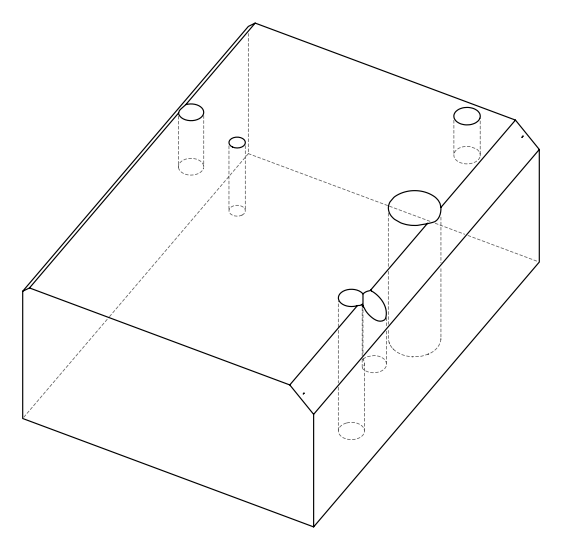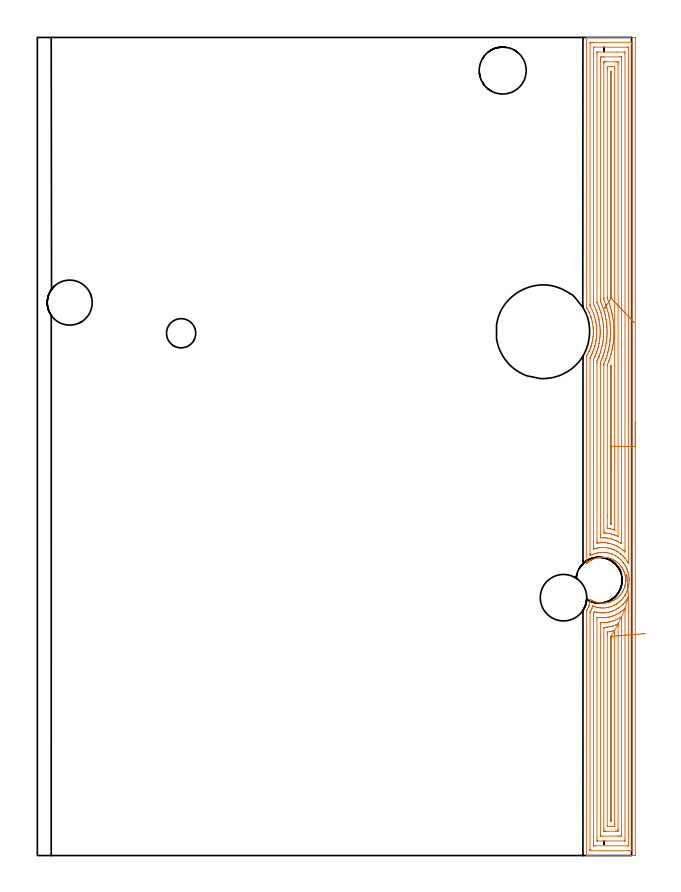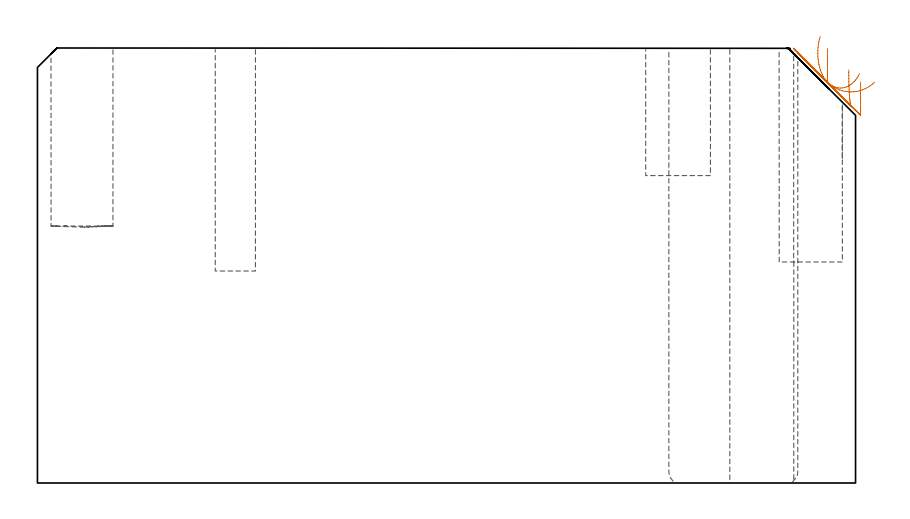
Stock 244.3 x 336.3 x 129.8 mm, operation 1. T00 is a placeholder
(PLAN: 13 operations, 9 tool changes, 45.4 min)
(1 AREA_MILL | FG_CHAMFER_SURFACE | UGT0205_001 | 21.08 min | 67144 mm3)
(2 AREA_MILL_1 | FG_CHAMFER_SURFACE_1 | UGT0205_001 | 8.25 min | 5468 mm3)
(3 MILL_THROUGH_HOLE_FROM_SOLID_MATERIAL | STEP1HOLE | NXT0201_007 | Circular | 12.69 min | 150539 mm3)
(4 MILL_BLIND_HOLE_FROM_SOLID_MATERIAL | STEP1POCKET | NXT0201_012 | Spiral | 0.78 min | 16137 mm3)
(5 MILL_BLIND_HOLE_FROM_SOLID_MATERIAL_1 | STEP1POCKET_2 | NXT0201_012 | Spiral | 0.51 min | 11111 mm3)
(6 INDEXABLE_INSERT_DRILL_BLIND_HOLE_FROM_SOLID | STEP1POCKET_1 | NXT0302_008 | 0.22 min | 14267 mm3)
(7 SPOT_DRILL | STEP1HOLE_1 | NXT0321_9005460120000 | 0.05 min | 183 mm3)
(8 SPOT_DRILL_1 | STEP1POCKET_3 | NXT0321_9005460120000 | 0.03 min | 5 mm3)
(9 DRILL_BLIND_HOLE_INTO_CENTER | STEP1HOLE_1 | UGT0301_373 | 0.08 min | 1844 mm3)
(10 GUN_DRILL_THROUGH_HOLE | STEP1HOLE_1 | UGT0307_009 | 0.64 min | 12617 mm3)
(11 DRILL_TO_ENLARGE_THROUGH_HOLE | STEP1HOLE_1 | UGT0301_258 | 0.56 min | 21357 mm3)
(12 DRILL_BLIND_HOLE_INTO_CENTER_1 | STEP1POCKET_3 | UGT0301_197 | 0.28 min | 3077 mm3)
(13 DRILL_TO_ENLARGE_BLIND_HOLE | STEP1POCKET_3 | UGT0301_373 | 0.28 min | 4427 mm3)
(TOOL UGT0205_001 | Chamfer Mill 20 x 3 x 45 deg. | D20 FL50 Z2)
(TOOL NXT0201_007 | ENDMILL 25mm [R216.25-25050GCK54P 1620] | D25 R3 FL54 Z5)
(TOOL NXT0201_012 | ENDMILL 16mm [2P460-1600-NA 1630] | D16 FL38 Z6)
(TOOL NXT0302_008 | Index. Insert Drill 18.5mm [880-D1850L25-05] | D18.5 PA176 FL93 Z2)
(TOOL NXT0321_9005460120000 | NC Spot Drill, 142deg, 12mm, Carbide, Uncoated | D12 PA142 FL30 Z2)
(TOOL UGT0301_373 | Twist Drill Flat Bottom 12 mm | D12 PA180 FL101 Z2)
(TOOL UGT0307_009 | Gun Drill 12 mm | D12 PA130 FL24 Z1)
(TOOL UGT0301_258 | Twist Drill 19.1 mm | D19.1 PA118 FL140 Z2)
(TOOL UGT0301_197 | Twist Drill 7.8 mm | D7.8 PA118 FL73 Z2)
(OP 1 AREA_MILL)
G17 G21 G94 G90
T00 M6
G54
G17 G0 G90 X245.8 Y178.15 S1061 M3
G43 Z139.8 H0
Z119.8
G94 G1 Y178.112 Z118.928 F250.
Y177.998 Z118.064
Y177.809 Z117.212
Y177.547 Z116.38
Y177.213 Z115.574
Y176.81 Z114.8
Y176.342 Z114.064
Y175.81 Z113.372
Y175.221 Z112.729
Y174.578 Z112.14
Y173.886 Z111.608
Y173.15 Z111.14
Y172.376 Z110.737
Y171.57 Z110.403
Y170.738 Z110.141
Y169.886 Z109.952
Y169.022 Z109.838
Y168.15 Z109.8
Y0.62
X245.797 Y0.004
Y0.002 Z109.801
X245.181 Y0. Z110.416
X229.719 Z125.876
X227.312 Z128.283
X226.28 Z129.319
X225.866 Y0.002 Z129.725
X225.846 Y0.003 Z129.745
X225.803 Y0.01 Z129.788
X225.8 Y0.173 Z129.8
Y100.691
X225.805 Y100.78 Z129.79
X225.85 Y100.866 Z129.747
X225.856 Y100.875 Z129.742
X225.995 Y101.113 Z129.602
X226.071 Y101.241 Z129.527
X226.288 Y101.637 Z129.312
X226.491 Y102.066 Z129.105
X226.586 Y102.282 Z129.012
X226.67 Y102.478 Z128.925
X226.686 Y102.515 Z128.91
X226.717 Y102.589 Z128.881
X226.74 Y102.647 Z128.858
X226.869 Y103.026 Z128.729
X226.975 Y103.372 Z128.623
X226.986 Y103.408 Z128.612
X227.086 Y103.798 Z128.514
X227.1 Y103.853 Z128.5
X227.195 Y104.301 Z128.403
X227.238 Y104.566 Z128.362
X227.261 Y104.707 Z128.339
X227.308 Y105.113 Z128.292
X227.312 Y105.159 Z128.288
X227.324 Y105.218 Z128.275
X227.365 Y105.201 Z128.235
X227.409 Y105.178 Z128.191
X227.442 Y105.159 Z128.158
X227.63 Y105.046 Z127.97
X228.071 Y104.808 Z127.529
X228.519 Y104.595 Z127.081
X229.224 Y104.301 Z126.376
X229.409 Y104.243 Z126.191
X230.298 Y103.999 Z125.302
X230.742 Y103.904 Z124.858
X231.187 Y103.836 Z124.413
X231.632 Y103.789 Z123.968
X232.077 Y103.763 Z123.523
X232.521 Y103.758 Z123.079
X232.966 Y103.774 Z122.634
X233.411 Y103.811 Z122.189
X233.855 Y103.869 Z121.745
X234.301 Y103.949 Z121.299
X234.745 Y104.051 Z120.855
X235.163 Y104.168 Z120.437
X235.579 Y104.301 Z120.021
X235.634 Y104.323 Z119.966
X236.523 Y104.71 Z119.076
X236.83 Y104.867 Z118.769
X236.932 Y104.92 Z118.664
X236.97 Y104.939 Z118.626
X237.416 Y105.194 Z118.183
X237.587 Y105.311 Z118.012
X237.865 Y105.5 Z117.735
X238.302 Y105.827 Z117.297
X238.48 Y105.976 Z117.118
X238.614 Y106.087 Z116.984
X239.191 Y106.639 Z116.407
X239.508 Y106.98 Z116.09
X239.801 Y107.335 Z115.798
X239.925 Y107.497 Z115.674
X240.08 Y107.7 Z115.519
X240.201 Y107.873 Z115.398
X240.48 Y108.315 Z115.118
X240.714 Y108.723 Z114.886
X240.738 Y108.766 Z114.862
X240.97 Y109.228 Z114.63
X241.153 Y109.659 Z114.444
X241.308 Y110.073 Z114.291
X241.32 Y110.103 Z114.28
X241.451 Y110.52 Z114.143
X241.462 Y110.552 Z114.133
X241.58 Y110.997 Z114.015
X241.607 Y111.117 Z113.99
X241.651 Y111.317 Z113.948
X241.679 Y111.445 Z113.92
X241.752 Y111.891 Z113.847
X241.799 Y112.307 Z113.795
X241.802 Y112.338 Z113.791
X241.814 Y112.507 Z113.779
X241.834 Y112.784 Z113.761
X241.836 Y112.876 Z113.758
X241.837 Y112.942 Z113.755
X241.847 Y113.231 Z113.747
X241.84 Y113.451 Z113.757
X241.835 Y113.529 Z113.758
X241.831 Y113.698 Z113.767
X241.799 Y114.094 Z113.795
X241.797 Y114.124 Z113.798
X241.748 Y114.534 Z113.851
X241.743 Y114.571 Z113.856
X241.667 Y115.017 Z113.932
X241.65 Y115.09 Z113.949
X241.566 Y115.464 Z114.031
X241.444 Y115.91 Z114.152
X241.311 Y116.319 Z114.289
X241.298 Y116.358 Z114.302
X241.139 Y116.774 Z114.458
X241.128 Y116.803 Z114.469
X241.028 Y117.038 Z114.571
X240.97 Y117.174 Z114.63
X240.843 Y117.437 Z114.757
X240.708 Y117.696 Z114.892
X240.461 Y118.114 Z115.137
X240.442 Y118.146 Z115.156
X240.365 Y118.266 Z115.233
X240.159 Y118.589 Z115.44
X240.08 Y118.7 Z115.519
X239.919 Y118.909 Z115.68
X239.775 Y119.096 Z115.824
X239.455 Y119.482 Z116.143
X239.191 Y119.765 Z116.407
X238.874 Y120.076 Z116.726
X238.833 Y120.113 Z116.766
X238.546 Y120.375 Z117.052
X238.48 Y120.428 Z117.118
X238.302 Y120.574 Z117.297
X237.862 Y120.901 Z117.737
X237.587 Y121.088 Z118.012
X237.413 Y121.207 Z118.187
X237.358 Y121.242 Z118.242
X237.316 Y121.268 Z118.283
X237.14 Y121.366 Z118.456
X236.934 Y121.482 Z118.662
X236.921 Y121.489 Z118.676
X236.833 Y121.535 Z118.766
X236.523 Y121.695 Z119.076
X236.247 Y121.82 Z119.353
X236.081 Y121.895 Z119.519
X235.634 Y122.074 Z119.966
X235.394 Y122.161 Z120.206
X234.745 Y122.345 Z120.855
X234.301 Y122.451 Z121.299
X233.855 Y122.532 Z121.745
X233.411 Y122.59 Z122.189
X232.966 Y122.627 Z122.634
X232.521 Y122.643 Z123.079
X232.077 Y122.638 Z123.523
X231.632 Y122.612 Z123.968
X231.187 Y122.565 Z124.413
X230.742 Y122.496 Z124.858
X230.298 Y122.401 Z125.302
X229.409 Y122.161 Z126.191
X228.96 Y121.993 Z126.64
X228.519 Y121.808 Z127.081
X228.071 Y121.592 Z127.529
X227.63 Y121.354 Z127.97
X227.484 Y121.268 Z128.116
X227.109 Y121.021 Z128.491
X226.741 Y120.758 Z128.859
X226.254 Y120.375 Z129.346
X225.806 Y119.983 Z129.793
X225.8 Y120.348 Z129.8
Y205.23
X225.804 Y205.381 Z129.789
X225.849 Y205.471 Z129.747
X225.904 Y205.569 Z129.695
X226.211 Y206.123 Z129.386
X226.526 Y206.731 Z129.073
X226.662 Y206.995 Z128.935
X226.672 Y207.017 Z128.924
X226.717 Y207.11 Z128.881
X226.74 Y207.158 Z128.858
X226.844 Y207.397 Z128.756
X226.884 Y207.491 Z128.715
X227.054 Y207.888 Z128.543
X227.063 Y207.91 Z128.534
X227.13 Y208.084 Z128.466
X227.235 Y208.357 Z128.358
X227.312 Y208.549 Z128.286
X227.343 Y208.626 Z128.256
X227.401 Y208.781 Z128.193
X227.408 Y208.804 Z128.185
X227.508 Y209.081 Z128.09
X227.567 Y209.251 Z128.031
X227.629 Y209.428 Z127.969
X227.704 Y209.674 Z127.894
X227.927 Y210.494 Z127.67
X227.946 Y210.567 Z127.648
X227.951 Y210.591 Z127.642
X228.117 Y211.314 Z127.478
X228.151 Y211.46 Z127.445
X228.206 Y211.76 Z127.392
X228.218 Y211.831 Z127.378
X228.233 Y211.931 Z127.358
X228.313 Y212.353 Z127.286
X228.314 Y212.365 Z127.285
X228.43 Y213.246 Z127.168
X228.439 Y213.353 Z127.159
X228.509 Y214.139 Z127.083
X228.51 Y214.165 Z127.081
X228.534 Y214.641 Z127.062
X228.543 Y215.058 Z127.054
Y215.191 Z127.052
X228.544 Y215.479 Z127.053
X228.534 Y215.952 Z127.061
X228.531 Y216.028 Z127.066
X228.526 Y216.197 Z127.074
X228.519 Y216.35 Z127.081
X228.505 Y216.584 Z127.095
X228.482 Y216.845 Z127.116
X228.467 Y216.987 Z127.132
X228.388 Y217.711 Z127.208
X228.252 Y218.604 Z127.345
X228.076 Y219.497 Z127.522
X227.853 Y220.39 Z127.745
X227.629 Y221.173 Z127.969
X227.593 Y221.283 Z128.005
X227.583 Y221.313 Z128.015
X227.453 Y221.691 Z128.147
X227.439 Y221.731 Z128.161
X227.271 Y222.176 Z128.326
X226.907 Y223.069 Z128.692
X226.74 Y223.442 Z128.859
X226.717 Y223.49 Z128.881
X226.689 Y223.547 Z128.908
X226.624 Y223.686 Z128.975
X226.616 Y223.703 Z128.983
X226.485 Y223.962 Z129.113
X226.468 Y223.993 Z129.129
X226.006 Y224.855 Z129.593
X225.94 Y224.972 Z129.66
X225.807 Y225.2 Z129.787
X225.797 Y225.224 Z129.796
X225.8 Y225.331 Z129.8
Y336.127
X225.802 Y336.29 Z129.788
X225.864 Y336.293 Z129.728
X226.28 Y336.3 Z129.319
X226.619 Z128.98
X227.312 Z128.283
X228.552 Z127.045
X229.099 Z126.495
X229.719 Z125.876
X245.181 Z110.416
X245.457 Y336.298 Z110.141
X245.792 Y336.29 Z109.806
X245.799 Y335.955 Z109.799
X245.8 Y168.15 Z109.8
X244.386 Z111.214
X244.385 Y2.309 Z111.215
X244.383 Y2.211 Z111.217
X244.379 Y2.023 Z111.221
X244.288 Y2.01 Z111.312
X243.799 Y2.002 Z111.801
X243.394 Y2.001 Z112.206
X242.908 Y2. Z112.692
X227.719 Z127.881
X227.312 Y2.004 Z128.288
X227.255 Y2.006 Z128.345
X227.225 Y2.009 Z128.375
X227.221 Y2.113 Z128.379
X227.216 Y2.309 Z128.384
X227.215 Y2.407 Z128.385
X227.214 Y2.505 Z128.386
X227.215 Y99.798 Z128.385
Y99.895
X227.218 Y99.994 Z128.382
X227.221 Y100.056 Z128.379
X227.241 Y100.097 Z128.359
X227.312 Y100.241 Z128.288
X227.464 Y100.54 Z128.136
X227.537 Y100.691 Z128.063
X227.747 Y101.15 Z127.853
X227.935 Y101.585 Z127.665
X227.981 Y101.697 Z127.619
X228.011 Y101.78 Z127.589
X228.206 Y102.358 Z127.394
X228.244 Y102.478 Z127.356
X228.269 Y102.556 Z127.331
X228.281 Y102.586 Z127.319
X228.285 Y102.593 Z127.315
X228.302 Y102.59 Z127.298
X228.375 Y102.568 Z127.225
X228.399 Y102.559 Z127.201
X228.597 Y102.478 Z127.003
X229.099 Y102.301 Z126.501
X229.354 Y102.223 Z126.246
X229.993 Y102.056 Z125.607
X230.537 Y101.934 Z125.063
X230.886 Y101.88 Z124.714
X231.566 Y101.798 Z124.034
X231.78 Y101.787 Z123.82
X232.493 Y101.765 Z123.107
X232.673 Y101.771 Z122.927
X233.342 Y101.809 Z122.258
X233.566 Y101.833 Z122.034
X234.132 Y101.913 Z121.468
X234.46 Y101.972 Z121.14
X234.874 Y102.064 Z120.726
X235.353 Y102.193 Z120.247
X235.573 Y102.259 Z120.027
X236.203 Y102.478 Z119.397
X236.849 Y102.769 Z118.751
X237.14 Y102.909 Z118.46
X237.446 Y103.066 Z118.154
X237.999 Y103.372 Z117.601
X238.02 Y103.385 Z117.58
X238.034 Y103.395 Z117.566
X238.543 Y103.756 Z117.057
X238.927 Y104.04 Z116.673
X239.054 Y104.138 Z116.546
X239.208 Y104.265 Z116.392
X239.528 Y104.558 Z116.072
X239.82 Y104.832 Z115.78
X239.985 Y104.994 Z115.615
X240.146 Y105.159 Z115.454
X240.415 Y105.457 Z115.185
X240.714 Y105.815 Z114.886
X240.819 Y105.947 Z114.781
X240.899 Y106.052 Z114.701
X241.196 Y106.464 Z114.404
X241.511 Y106.946 Z114.089
X241.534 Y106.982 Z114.066
X241.548 Y107.005 Z114.052
X241.607 Y107.108 Z113.993
X241.868 Y107.579 Z113.732
X242. Y107.839 Z113.6
X242.164 Y108.175 Z113.436
X242.405 Y108.733 Z113.195
X242.422 Y108.772 Z113.178
X242.433 Y108.801 Z113.167
X242.501 Y108.987 Z113.099
X242.661 Y109.466 Z112.939
X242.713 Y109.626 Z112.887
X242.863 Y110.158 Z112.737
X242.951 Y110.52 Z112.649
X242.996 Y110.719 Z112.604
X243.029 Y110.884 Z112.571
X243.119 Y111.413 Z112.481
X243.152 Y111.656 Z112.448
X243.234 Y112.451 Z112.366
X243.263 Y113.224 Z112.337
Y113.243
X243.26 Y113.335 Z112.34
X243.217 Y114.094 Z112.383
X243.202 Y114.285 Z112.398
X243.12 Y114.987 Z112.48
X243.064 Y115.318 Z112.536
X242.95 Y115.881 Z112.65
X242.8 Y116.474 Z112.8
X242.714 Y116.774 Z112.886
X242.501 Y117.409 Z113.099
X242.404 Y117.668 Z113.196
X242.342 Y117.826 Z113.258
X242.136 Y118.288 Z113.464
X242.004 Y118.561 Z113.596
X241.869 Y118.822 Z113.731
X241.607 Y119.288 Z113.993
X241.508 Y119.455 Z114.092
X241.342 Y119.72 Z114.258
X241.016 Y120.188 Z114.584
X240.897 Y120.348 Z114.703
X240.714 Y120.58 Z114.886
X240.415 Y120.94 Z115.185
X240.144 Y121.242 Z115.456
X239.82 Y121.57 Z115.78
X239.206 Y122.135 Z116.394
X238.927 Y122.357 Z116.673
X238.11 Y122.952 Z117.49
X238.034 Y123.004 Z117.566
X237.995 Y123.029 Z117.605
X237.452 Y123.333 Z118.148
X237.14 Y123.495 Z118.46
X236.272 Y123.897 Z119.328
X236.247 Y123.907 Z119.353
X236.209 Y123.922 Z119.391
X235.578 Y124.138 Z120.022
X235.353 Y124.205 Z120.247
X234.959 Y124.317 Z120.641
X234.46 Y124.428 Z121.14
X233.848 Y124.534 Z121.752
X233.566 Y124.568 Z122.034
X232.864 Y124.625 Z122.736
X232.673 Y124.628 Z122.927
X231.969 Y124.626 Z123.631
X231.78 Y124.613 Z123.82
X231.146 Y124.556 Z124.454
X230.886 Y124.52 Z124.714
X230.378 Y124.431 Z125.222
X229.993 Y124.345 Z125.607
X229.657 Y124.258 Z125.943
X229.099 Y124.103 Z126.501
X228.963 Y124.058 Z126.637
X228.59 Y123.922 Z127.01
X228.319 Y123.809 Z127.281
X228.206 Y123.759 Z127.394
X227.909 Y123.625 Z127.691
X227.312 Y123.329 Z128.288
X227.227 Y123.288 Z128.373
X227.219 Y123.628 Z128.381
X227.215 Y123.824 Z128.385
Y123.922
X227.214 Y124.02 Z128.386
X227.215 Y204.336 Z128.385
X227.216 Y204.433 Z128.384
X227.22 Y204.533 Z128.38
X227.228 Y204.697 Z128.372
X227.312 Y204.864 Z128.288
X227.5 Y205.23 Z128.1
X227.737 Y205.699 Z127.863
X227.945 Y206.123 Z127.655
X227.994 Y206.23 Z127.606
X228.206 Y206.717 Z127.394
X228.294 Y206.929 Z127.306
X228.329 Y207.017 Z127.271
X228.544 Y207.572 Z127.056
X228.672 Y207.91 Z126.928
X228.738 Y208.091 Z126.862
X228.784 Y208.226 Z126.816
X228.978 Y208.804 Z126.622
X228.994 Y208.856 Z126.606
X229.006 Y208.897 Z126.594
X229.099 Y209.23 Z126.501
X229.198 Y209.598 Z126.402
X229.224 Y209.697 Z126.376
X229.372 Y210.318 Z126.228
X229.434 Y210.591 Z126.166
X229.532 Y211.052 Z126.068
X229.614 Y211.484 Z125.986
X229.645 Y211.658 Z125.955
X229.669 Y211.808 Z125.931
X229.75 Y212.378 Z125.85
X229.778 Y212.593 Z125.822
X229.855 Y213.271 Z125.745
X229.867 Y213.397 Z125.733
X229.928 Y214.165 Z125.672
X229.932 Y214.226 Z125.668
X229.959 Y215.058 Z125.641
Y215.065
X229.949 Y215.996 Z125.651
X229.903 Y216.845 Z125.697
X229.896 Y216.942 Z125.704
X229.814 Y217.739 Z125.786
X229.79 Y217.942 Z125.81
X229.69 Y218.632 Z125.91
X229.634 Y218.991 Z125.966
X229.533 Y219.526 Z126.067
X229.418 Y220.1 Z126.182
X229.341 Y220.419 Z126.259
X229.122 Y221.29 Z126.478
X229.115 Y221.313 Z126.485
X229.099 Y221.369 Z126.501
X228.842 Y222.206 Z126.758
X228.709 Y222.597 Z126.891
X228.519 Y223.1 Z127.081
X228.163 Y223.993 Z127.437
X228.131 Y224.068 Z127.469
X227.748 Y224.887 Z127.852
X227.258 Y225.835 Z128.342
X227.221 Y225.931 Z128.379
X227.219 Y225.978 Z128.381
X227.216 Y226.077 Z128.384
X227.215 Y226.276 Z128.385
X227.214 Y226.674 Z128.386
X227.215 Y333.991 Z128.385
X227.217 Y334.089 Z128.383
X227.221 Y334.277 Z128.379
X227.312 Y334.29 Z128.288
X227.801 Y334.298 Z127.799
X228.206 Y334.299 Z127.394
X228.692 Y334.3 Z126.908
X243.881 Z111.719
X244.288 Y334.296 Z111.312
X244.345 Y334.294 Z111.255
X244.375 Y334.291 Z111.225
X244.379 Y334.187 Z111.221
X244.384 Y333.991 Z111.216
X244.385 Y333.893 Z111.215
X244.386 Y333.795 Z111.214
Y168.15
X242.972 Z112.628
X242.971 Y120.348 Z112.629
X242.97 Y120.215 Z112.63
X242.968 Y120.167 Z112.632
X242.966 Y120.118 Z112.634
X242.919 Y120.192 Z112.681
X242.823 Y120.348 Z112.777
X242.501 Y120.877 Z113.099
X242.261 Y121.242 Z113.339
X241.644 Y122.099 Z113.956
X241.614 Y122.135 Z113.986
X241.607 Y122.143 Z113.993
X241.197 Y122.615 Z114.403
X240.814 Y123.029 Z114.786
X240.714 Y123.126 Z114.886
X239.855 Y123.922 Z115.745
X239.82 Y123.951 Z115.78
X239.674 Y124.069 Z115.926
X238.927 Y124.601 Z116.673
X238.618 Y124.816 Z116.982
X238.034 Y125.158 Z117.566
X237.333 Y125.516 Z118.267
X237.14 Y125.604 Z118.46
X236.904 Y125.709 Z118.696
X236.247 Y125.962 Z119.353
X235.853 Y126.103 Z119.747
X235.353 Y126.241 Z120.247
X234.648 Y126.415 Z120.952
X234.46 Y126.446 Z121.14
X233.591 Y126.578 Z122.009
X233.566 Y126.58 Z122.034
X233.278 Y126.603 Z122.322
X232.673 Y126.635 Z122.927
X232.639 Y126.637 Z122.961
X231.78 Y126.623 Z123.82
X231.76 Y126.622 Z123.84
X231.516 Y126.603 Z124.084
X230.944 Y126.545 Z124.656
X230.886 Y126.537 Z124.714
X230.182 Y126.413 Z125.418
X229.993 Y126.371 Z125.607
X229.46 Y126.241 Z126.14
X229.099 Y126.146 Z126.501
X228.755 Y126.053 Z126.845
X228.682 Y126.037 Z126.918
X228.635 Y126.029 Z126.965
X228.633 Y126.064 Z126.967
X228.631 Y126.178 Z126.969
X228.629 Y126.603 Z126.971
X228.628 Y127.073 Z126.972
X228.629 Y203.02 Z126.971
X228.63 Y203.443 Z126.97
X228.633 Y203.909 Z126.967
X228.636 Y204.016 Z126.964
X229.099 Y204.962 Z126.501
X229.183 Y205.146 Z126.417
X229.22 Y205.23 Z126.38
X229.449 Y205.774 Z126.151
X229.593 Y206.123 Z126.007
X229.706 Y206.41 Z125.894
X229.941 Y207.017 Z125.659
X229.955 Y207.055 Z125.645
X229.993 Y207.163 Z125.607
X230.179 Y207.724 Z125.421
X230.238 Y207.91 Z125.362
X230.384 Y208.412 Z125.216
X230.493 Y208.804 Z125.107
X230.575 Y209.115 Z125.025
X230.719 Y209.697 Z124.881
X230.751 Y209.833 Z124.849
X230.886 Y210.444 Z124.714
X230.91 Y210.567 Z124.69
X230.915 Y210.591 Z124.685
X231.042 Y211.329 Z124.558
X231.066 Y211.484 Z124.534
X231.153 Y212.111 Z124.447
X231.185 Y212.378 Z124.415
X231.244 Y212.914 Z124.356
X231.277 Y213.271 Z124.323
X231.314 Y213.737 Z124.286
X231.341 Y214.165 Z124.259
X231.355 Y214.59 Z124.245
X231.366 Y215.058 Z124.234
X231.365 Y215.473 Z124.235
X231.359 Y215.952 Z124.241
X231.342 Y216.39 Z124.258
X231.318 Y216.845 Z124.282
X231.28 Y217.345 Z124.32
X231.241 Y217.739 Z124.359
X231.174 Y218.344 Z124.426
X231.135 Y218.632 Z124.465
X231.024 Y219.388 Z124.576
X231. Y219.526 Z124.6
X230.886 Y220.141 Z124.714
X230.83 Y220.419 Z124.77
X230.815 Y220.49 Z124.785
X230.615 Y221.313 Z124.985
X230.524 Y221.675 Z125.076
X230.377 Y222.206 Z125.223
X230.167 Y222.926 Z125.433
X230.11 Y223.1 Z125.49
X229.993 Y223.442 Z125.607
X229.786 Y223.993 Z125.814
X229.656 Y224.33 Z125.944
X229.423 Y224.887 Z126.177
X229.099 Y225.631 Z126.501
X229.032 Y225.78 Z126.568
X228.973 Y225.906 Z126.627
X228.715 Y226.424 Z126.885
X228.642 Y226.57 Z126.958
X228.635 Y226.674 Z126.965
X228.631 Y227.142 Z126.969
X228.629 Y227.567 Z126.971
Y228.038
Y332.106
X228.63 Y332.224 Z126.97
X228.633 Y332.281 Z126.967
X228.634 Y332.288 Z126.966
X228.657 Y332.292 Z126.943
X228.711 Y332.296 Z126.889
X228.906 Y332.3 Z126.694
X242.501 Z113.099
X242.695 Y332.298 Z112.905
X242.824 Y332.295 Z112.776
X242.927 Y332.29 Z112.673
X242.965 Y332.282 Z112.635
X242.966 Y332.262 Z112.634
X242.969 Y332.106 Z112.631
X242.971 Y331.636 Z112.629
X242.972 Y168.15 Z112.628
X241.557 Z114.043
Y125.709
X241.552 Y124.871 Z114.048
X241.55 Y124.816 Z114.05
X241.523 Y124.789 Z114.077
X241.487 Y124.816 Z114.113
X240.714 Y125.509 Z114.886
X240.483 Y125.709 Z115.117
X239.82 Y126.198 Z115.78
X239.253 Y126.603 Z116.347
X238.927 Y126.799 Z116.673
X238.453 Y127.077 Z117.147
X238.034 Y127.283 Z117.566
X237.595 Y127.496 Z118.005
X237.14 Y127.687 Z118.46
X236.816 Y127.82 Z118.784
X236.247 Y128.022 Z119.353
X235.501 Y128.241 Z120.099
X235.353 Y128.278 Z120.247
X234.892 Y128.39 Z120.708
X234.46 Y128.461 Z121.14
X234.375 Y128.474 Z121.225
X233.566 Y128.574 Z122.034
X233.362 Y128.594 Z122.238
X232.673 Y128.628 Z122.927
X232.433 Y128.63 Z123.167
X231.78 Y128.614 Z123.82
X231.566 Y128.604 Z124.034
X230.886 Y128.541 Z124.714
X230.75 Y128.526 Z124.85
X230.236 Y128.446 Z125.364
X230.125 Y128.431 Z125.475
X230.067 Y128.426 Z125.533
X230.049 Y128.428 Z125.551
X230.043 Y129.283 Z125.557
Y202.499
X230.044 Y202.549 Z125.556
X230.057 Y203.378 Z125.543
X230.086 Y203.443 Z125.514
X230.335 Y203.994 Z125.265
X230.488 Y204.336 Z125.112
X230.607 Y204.616 Z124.993
X230.864 Y205.23 Z124.736
X230.87 Y205.246 Z124.73
X230.886 Y205.287 Z124.714
X231.116 Y205.894 Z124.484
X231.2 Y206.123 Z124.4
X231.349 Y206.554 Z124.251
X231.504 Y207.017 Z124.096
X231.569 Y207.227 Z124.031
X231.771 Y207.91 Z123.829
X231.78 Y207.942 Z123.82
X231.954 Y208.629 Z123.646
X231.997 Y208.804 Z123.603
X232.123 Y209.354 Z123.477
X232.197 Y209.697 Z123.403
X232.278 Y210.093 Z123.322
X232.369 Y210.591 Z123.231
X232.414 Y210.85 Z123.186
X232.509 Y211.484 Z123.091
X232.529 Y211.628 Z123.071
X232.622 Y212.378 Z122.978
X232.627 Y212.424 Z122.973
X232.673 Y212.872 Z122.927
X232.704 Y213.241 Z122.896
X232.706 Y213.271 Z122.894
X232.757 Y214.081 Z122.843
X232.761 Y214.165 Z122.839
X232.783 Y214.949 Z122.817
Y215.058
X232.779 Y215.846 Z122.821
X232.776 Y215.952 Z122.824
X232.745 Y216.773 Z122.855
X232.741 Y216.845 Z122.859
X232.676 Y217.736 Z122.924
X232.673 Y217.764 Z122.927
X232.577 Y218.632 Z123.023
X232.564 Y218.741 Z123.036
X232.449 Y219.526 Z123.151
X232.407 Y219.792 Z123.193
X232.292 Y220.419 Z123.308
X232.2 Y220.892 Z123.4
X232.106 Y221.313 Z123.494
X231.934 Y222.052 Z123.666
X231.895 Y222.206 Z123.705
X231.78 Y222.642 Z123.82
X231.65 Y223.1 Z123.95
X231.596 Y223.283 Z124.004
X231.372 Y223.993 Z124.228
X231.155 Y224.618 Z124.445
X231.053 Y224.887 Z124.547
X230.886 Y225.316 Z124.714
X230.695 Y225.78 Z124.905
X230.556 Y226.11 Z125.044
X230.071 Y227.192 Z125.529
X230.05 Y227.256 Z125.55
X230.043 Y227.567 Z125.557
Y329.426
X230.048 Y330.264 Z125.552
X230.049 Y330.287 Z125.551
X230.067 Y330.291 Z125.533
X230.121 Y330.296 Z125.479
X230.23 Y330.299 Z125.37
X238.257 Y330.3 Z117.343
X241.373 Y330.299 Z114.227
X241.48 Y330.296 Z114.12
X241.533 Y330.291 Z114.067
X241.551 Y330.288 Z114.049
X241.557 Y329.426 Z114.043
Y168.15
X240.143 Z115.457
Y128.961
X240.14 Y128.39 Z115.46
X240.138 Y128.237 Z115.462
Y128.234
X240.102 Y128.257 Z115.498
X239.902 Y128.39 Z115.698
X239.82 Y128.441 Z115.78
X239.684 Y128.526 Z115.916
X238.927 Y128.953 Z116.673
X238.275 Y129.283 Z117.325
X238.034 Y129.395 Z117.566
X237.83 Y129.486 Z117.77
X237.14 Y129.76 Z118.46
X236.397 Y130.026 Z119.203
X236.247 Y130.071 Z119.353
X235.876 Y130.177 Z119.724
X235.353 Y130.305 Z120.247
X235.186 Y130.344 Z120.414
X234.46 Y130.463 Z121.14
X234.123 Y130.514 Z121.477
X233.566 Y130.577 Z122.034
X233.135 Y130.608 Z122.465
X232.673 Y130.628 Z122.927
X232.222 Z123.378
X231.467 Y130.615 Z124.133
X231.464 Y130.656 Z124.136
X231.461 Y130.747 Z124.139
X231.458 Y131.07 Z124.142
X231.457 Y131.393 Z124.143
Y131.964
Y201.656
X231.458 Y201.977 Z124.142
X231.463 Y202.549 Z124.137
X231.466 Y202.709 Z124.134
X231.477 Y202.777 Z124.123
X231.78 Y203.48 Z123.82
X232.027 Y204.089 Z123.573
X232.126 Y204.336 Z123.474
X232.279 Y204.731 Z123.321
X232.467 Y205.23 Z123.133
X232.522 Y205.381 Z123.078
X232.673 Y205.818 Z122.927
X232.749 Y206.047 Z122.851
X232.773 Y206.123 Z122.827
X232.955 Y206.735 Z122.645
X233.036 Y207.017 Z122.564
X233.149 Y207.434 Z122.451
X233.274 Y207.91 Z122.326
X233.332 Y208.145 Z122.268
X233.488 Y208.804 Z122.112
X233.502 Y208.868 Z122.098
X233.566 Y209.164 Z122.034
X233.655 Y209.609 Z121.945
X233.671 Y209.697 Z121.929
X233.787 Y210.37 Z121.813
X233.822 Y210.591 Z121.778
X233.901 Y211.149 Z121.699
X233.945 Y211.484 Z121.655
X234. Y211.945 Z121.6
X234.046 Y212.378 Z121.554
X234.081 Y212.757 Z121.519
X234.122 Y213.271 Z121.478
X234.143 Y213.589 Z121.457
X234.172 Y214.165 Z121.428
X234.182 Y214.443 Z121.418
X234.194 Y215.058 Z121.406
X234.195 Y215.323 Z121.405
X234.187 Y215.952 Z121.413
X234.181 Y216.231 Z121.419
X234.153 Y216.845 Z121.447
X234.135 Y217.17 Z121.465
X234.092 Y217.739 Z121.508
X234.057 Y218.141 Z121.543
X234.005 Y218.632 Z121.595
X233.945 Y219.147 Z121.655
X233.892 Y219.526 Z121.708
X233.793 Y220.192 Z121.807
X233.754 Y220.419 Z121.846
X233.597 Y221.282 Z122.003
X233.591 Y221.313 Z122.009
X233.566 Y221.437 Z122.034
X233.389 Y222.206 Z122.211
X233.334 Y222.438 Z122.266
X233.163 Y223.1 Z122.437
X233.016 Y223.65 Z122.584
X232.916 Y223.993 Z122.684
X232.673 Y224.8 Z122.927
X232.644 Y224.887 Z122.956
X232.629 Y224.931 Z122.971
X232.316 Y225.78 Z123.284
X232.093 Y226.36 Z123.507
X231.964 Y226.674 Z123.636
X231.78 Y227.116 Z123.82
X231.589 Y227.567 Z124.011
X231.464 Y227.883 Z124.136
X231.459 Y228.461 Z124.141
X231.458 Y228.783 Z124.142
X231.457 Y327.068 Z124.143
X231.458 Y327.639 Z124.142
X231.46 Y327.958 Z124.14
X231.464 Y328.274 Z124.136
X231.78 Y328.29 Z123.82
X232.015 Y328.297 Z123.585
X232.673 Y328.3 Z122.927
X232.905 Z122.695
X239.159 Z116.441
X239.82 Y328.298 Z115.78
X240.056 Y328.296 Z115.544
X240.122 Y328.29 Z115.478
X240.136 Y328.271 Z115.464
X240.138 Y328.214 Z115.462
X240.142 Y327.639 Z115.458
X240.143 Y327.316 Z115.457
Y168.15
X238.729 Z116.871
Y131.268
X238.728 Y131.222 Z116.872
X238.725 Y131.198 Z116.875
X238.724 Y131.194 Z116.876
X238.715 Y131.196 Z116.885
X238.034 Y131.479 Z117.566
X237.348 Y131.756 Z118.252
X237.14 Y131.829 Z118.46
X236.752 Y131.964 Z118.848
X236.247 Y132.108 Z119.353
X236.048 Y132.163 Z119.552
X235.353 Y132.325 Z120.247
X234.911 Y132.406 Z120.689
X234.46 Y132.472 Z121.14
X233.872 Y132.551 Z121.728
X233.566 Y132.578 Z122.034
X232.902 Y132.628 Z122.698
X232.884 Y132.634 Z122.716
X232.88 Y132.637 Z122.72
X232.876 Y132.654 Z122.724
X232.873 Y132.857 Z122.727
X232.871 Y133.552 Z122.729
Y133.751
X232.872 Y201.457 Z122.728
X232.873 Y201.656 Z122.727
X232.877 Y202.003 Z122.723
X232.879 Y202.174 Z122.721
X233.395 Y203.443 Z122.205
X233.443 Y203.566 Z122.157
X233.566 Y203.885 Z122.034
X233.689 Y204.214 Z121.911
X233.734 Y204.336 Z121.866
X233.918 Y204.878 Z121.682
X234.035 Y205.23 Z121.565
X234.136 Y205.554 Z121.464
X234.309 Y206.123 Z121.291
X234.342 Y206.241 Z121.258
X234.46 Y206.664 Z121.14
X234.533 Y206.944 Z121.067
X234.551 Y207.017 Z121.049
X234.708 Y207.662 Z120.892
X234.766 Y207.91 Z120.834
X234.873 Y208.391 Z120.727
X234.96 Y208.804 Z120.64
X235.024 Y209.133 Z120.576
X235.128 Y209.697 Z120.472
X235.161 Y209.89 Z120.439
X235.269 Y210.591 Z120.331
X235.279 Y210.665 Z120.321
X235.353 Y211.228 Z120.247
X235.381 Y211.457 Z120.219
X235.384 Y211.484 Z120.216
X235.465 Y212.266 Z120.135
X235.476 Y212.378 Z120.124
X235.532 Y213.092 Z120.068
X235.544 Y213.271 Z120.056
X235.58 Y213.938 Z120.02
X235.589 Y214.165 Z120.011
X235.606 Y214.806 Z119.994
X235.609 Y215.058 Z119.991
X235.607 Y215.698 Z119.993
X235.602 Y215.952 Z119.998
X235.582 Y216.616 Z120.018
X235.572 Y216.845 Z120.028
X235.53 Y217.562 Z120.07
X235.517 Y217.739 Z120.083
X235.449 Y218.537 Z120.151
X235.439 Y218.632 Z120.161
X235.353 Y219.418 Z120.247
X235.34 Y219.526 Z120.26
X235.338 Y219.541 Z120.262
X235.207 Y220.419 Z120.393
X235.18 Y220.593 Z120.42
X235.05 Y221.313 Z120.55
X234.98 Y221.686 Z120.62
X234.87 Y222.206 Z120.73
X234.734 Y222.826 Z120.866
X234.667 Y223.1 Z120.933
X234.46 Y223.927 Z121.14
X234.442 Y223.993 Z121.158
X234.435 Y224.018 Z121.165
X234.182 Y224.887 Z121.418
X234.064 Y225.283 Z121.536
X233.903 Y225.78 Z121.697
X233.602 Y226.639 Z121.998
X233.589 Y226.674 Z122.011
X233.566 Y226.733 Z122.034
X233.229 Y227.567 Z122.371
X232.883 Y228.413 Z122.717
X232.878 Y228.461 Z122.722
X232.872 Y229.155 Z122.728
Y229.354
X232.871 Y325.653 Z122.729
X232.872 Y325.852 Z122.728
X232.876 Y326.199 Z122.724
X232.878 Y326.277 Z122.722
X232.969 Y326.29 Z122.631
X233.121 Y326.297 Z122.479
X233.566 Y326.299 Z122.034
X234.011 Y326.3 Z121.589
X237.585 Z118.015
X238.034 Z117.566
X238.48 Y326.298 Z117.12
X238.674 Y326.293 Z116.926
X238.714 Y326.29 Z116.886
X238.722 Y326.222 Z116.878
X238.726 Y326.052 Z116.874
X238.728 Y325.852 Z116.872
X238.729 Y325.156 Z116.871
Y168.15
X237.315 Z118.285
X237.314 Y134.47 Z118.286
X237.308 Y133.854 Z118.292
X237.291 Y133.847 Z118.309
X237.239 Y133.861 Z118.361
X237.14 Y133.889 Z118.46
X236.941 Y133.949 Z118.659
X236.247 Y134.136 Z119.353
X235.731 Y134.266 Z119.869
X235.353 Y134.339 Z120.247
X234.64 Y134.463 Z120.96
X234.46 Y134.492 Z121.14
X234.324 Y134.515 Z121.276
X234.295 Y134.521 Z121.305
X234.292 Y134.541 Z121.308
X234.288 Y134.586 Z121.312
X234.286 Y134.644 Z121.314
X234.285 Y139.625 Z121.315
X234.286 Y201.296 Z121.314
X234.287 Y201.476 Z121.313
X234.29 Y201.566 Z121.31
X234.292 Y201.608 Z121.308
X234.308 Y201.656 Z121.292
X234.35 Y201.766 Z121.25
X234.661 Y202.549 Z120.939
X234.851 Y203.052 Z120.749
X234.996 Y203.443 Z120.604
X235.09 Y203.706 Z120.51
X235.307 Y204.336 Z120.293
X235.318 Y204.371 Z120.282
X235.353 Y204.481 Z120.247
X235.526 Y205.057 Z120.074
X235.576 Y205.23 Z120.024
X235.723 Y205.754 Z119.877
X235.822 Y206.123 Z119.778
X235.909 Y206.461 Z119.691
X236.048 Y207.017 Z119.552
X236.086 Y207.178 Z119.514
X236.247 Y207.881 Z119.353
X236.252 Y207.905 Z119.348
X236.399 Y208.651 Z119.201
X236.428 Y208.804 Z119.172
X236.532 Y209.412 Z119.068
X236.578 Y209.697 Z119.022
X236.65 Y210.188 Z118.95
X236.704 Y210.591 Z118.896
X236.753 Y210.978 Z118.847
X236.811 Y211.484 Z118.789
X236.842 Y211.782 Z118.758
X236.898 Y212.378 Z118.702
X236.916 Y212.602 Z118.684
X236.963 Y213.271 Z118.637
X236.973 Y213.439 Z118.627
X237.006 Y214.165 Z118.594
X237.01 Y214.295 Z118.59
X237.026 Y215.058 Z118.574
X237.027 Y215.171 Z118.573
X237.02 Y215.952 Z118.58
X237.018 Y216.074 Z118.582
X236.991 Y216.845 Z118.609
X236.984 Y217.002 Z118.616
X236.938 Y217.739 Z118.662
X236.923 Y217.956 Z118.677
X236.863 Y218.632 Z118.737
X236.834 Y218.938 Z118.766
X236.768 Y219.526 Z118.832
X236.717 Y219.949 Z118.883
X236.65 Y220.419 Z118.95
X236.564 Y220.996 Z119.036
X236.509 Y221.313 Z119.091
X236.372 Y222.081 Z119.228
X236.348 Y222.206 Z119.252
X236.247 Y222.708 Z119.353
X236.159 Y223.1 Z119.441
X236.133 Y223.213 Z119.467
X235.942 Y223.993 Z119.658
X235.84 Y224.4 Z119.76
X235.707 Y224.887 Z119.893
X235.499 Y225.635 Z120.101
X235.455 Y225.78 Z120.145
X235.353 Y226.111 Z120.247
X235.168 Y226.674 Z120.432
X235.073 Y226.955 Z120.527
X234.846 Y227.567 Z120.754
X234.531 Y228.39 Z121.069
X234.503 Y228.461 Z121.097
X234.319 Y228.92 Z121.281
X234.296 Y228.98 Z121.304
X234.291 Y229.064 Z121.309
X234.288 Y229.18 Z121.312
X234.286 Y229.354 Z121.314
X234.285 Y229.529 Z121.315
Y323.345
X234.288 Y324.065 Z121.312
X234.29 Y324.235 Z121.31
X234.292 Y324.288 Z121.308
X234.343 Y324.291 Z121.257
X234.46 Y324.295 Z121.14
X235.118 Y324.3 Z120.482
X235.353 Z120.247
X236.011 Z119.589
X236.905 Z118.695
X237.14 Y324.298 Z118.46
X237.218 Y324.295 Z118.382
X237.28 Y324.29 Z118.32
X237.308 Y324.281 Z118.292
X237.31 Y324.238 Z118.29
X237.313 Y324.065 Z118.287
X237.314 Y323.89 Z118.286
X237.315 Y168.15 Z118.285
X235.9 Z119.7
Y136.431
X235.898 Y136.331 Z119.702
X235.895 Y136.282 Z119.705
X235.892 Y136.27 Z119.708
X235.884 Y136.269 Z119.716
X235.8 Y136.281 Z119.8
X235.753 Y136.292 Z119.847
X235.72 Y136.303 Z119.88
X235.707 Y136.31 Z119.893
X235.705 Y136.332 Z119.895
X235.702 Y136.431 Z119.898
X235.7 Y136.632 Z119.9
Y136.978
Y200.415
X235.703 Y200.762 Z119.897
X235.707 Y201.058 Z119.893
X235.772 Y201.238 Z119.828
X235.824 Y201.372 Z119.776
X235.892 Y201.539 Z119.708
X235.898 Y201.346 Z119.702
X235.899 Y201.254 Z119.701
X235.9 Y201.109 Z119.7
Y200.762
Y168.15
Y167.278 Z119.738
Y166.414 Z119.851
Y165.562 Z120.04
Y164.73 Z120.303
Y163.924 Z120.636
Y163.15 Z121.039
Y162.414 Z121.508
Y161.722 Z122.039
Y161.079 Z122.628
Y160.49 Z123.272
Y159.958 Z123.964
Y159.49 Z124.7
Y159.087 Z125.473
Y158.753 Z126.279
Y158.491 Z127.111
Y158.302 Z127.963
Y158.188 Z128.828
Y158.15 Z129.7
G0 Z139.8
X245.491 Y218.981
Z122.258
G1 X245.128 Y219.362 Z121.562
X244.724 Y219.785 Z120.914
X244.284 Y220.248 Z120.32
X243.809 Y220.746 Z119.785
X243.304 Y221.276 Z119.311
X242.772 Y221.834 Z118.902
X242.217 Y222.416 Z118.563
X241.645 Y223.017 Z118.295
X241.058 Y223.633 Z118.1
X240.462 Y224.259 Z117.98
X239.861 Y224.889 Z117.936
X239.26 Y225.521 Z117.968
X238.663 Y226.147 Z118.076
X238.074 Y226.765 Z118.258
X237.499 Y227.369 Z118.515
X236.941 Y227.954 Z118.843
X236.406 Y228.516 Z119.241
X235.896 Y229.051 Z119.704
X235.892 Y229.055 Z119.708
X235.871 Y229.101 Z119.729
X235.825 Y229.217 Z119.775
X235.772 Y229.354 Z119.828
X235.737 Y229.453 Z119.863
X235.707 Y229.546 Z119.893
X235.705 Y229.606 Z119.895
X235.701 Y229.9 Z119.899
X235.7 Y230.248 Z119.9
Y230.594
Y321.585
X235.702 Y321.928 Z119.898
X235.707 Y322.278 Z119.893
X235.789 Y322.29 Z119.811
X235.893 Y322.278 Z119.707
X235.898 Y321.931 Z119.702
X235.9 Y321.731 Z119.7
Y229.213
X235.899 Y229.122 Z119.701
X235.897 Y229.053 Z119.703
X235.896 Y229.051 Z119.704
X235.479 Y228.439 Z120.165
X235.086 Y227.863 Z120.689
X234.72 Y227.326 Z121.271
X234.384 Y226.834 Z121.908
X234.081 Y226.389 Z122.595
X233.812 Y225.995 Z123.326
X233.581 Y225.656 Z124.095
X233.388 Y225.373 Z124.898
X233.235 Y225.149 Z125.727
X233.124 Y224.986 Z126.577
X233.054 Y224.884 Z127.44
X233.028 Y224.845 Z128.311
X233.044 Y224.869 Z129.183
X233.103 Y224.956 Z130.049
X233.204 Y225.104 Z130.903
X233.347 Y225.314 Z131.738
X233.53 Y225.583 Z132.547
X233.753 Y225.909 Z133.325
G0 Z139.8
X242.278 Y115.489
Z123.349
G1 X242.276 Y115.515 Z122.477
X242.28 Y115.465 Z121.606
X242.289 Y115.34 Z120.743
X242.304 Y115.14 Z119.894
X242.324 Y114.867 Z119.065
X242.35 Y114.523 Z118.264
X242.38 Y114.111 Z117.496
X242.415 Y113.634 Z116.766
X242.455 Y113.095 Z116.082
X242.499 Y112.498 Z115.446
X242.547 Y111.849 Z114.866
X242.599 Y111.151 Z114.344
X242.654 Y110.411 Z113.886
X242.711 Y109.634 Z113.494
X242.771 Y108.826 Z113.171
X242.833 Y107.992 Z112.92
X242.895 Y107.141 Z112.743
X242.959 Y106.277 Z112.641
X242.965 Y106.205 Z112.635
X242.969 Y106.113 Z112.631
X242.971 Y106.052 Z112.629
Y4.194
X242.97 Y4.076 Z112.63
X242.967 Y4.019 Z112.633
X242.966 Y4.012 Z112.634
X242.943 Y4.008 Z112.657
X242.889 Y4.004 Z112.711
X242.694 Y4. Z112.906
X229.099 Z126.501
X228.905 Y4.002 Z126.695
X228.776 Y4.005 Z126.824
X228.673 Y4.01 Z126.927
X228.635 Y4.018 Z126.965
X228.634 Y4.038 Z126.966
X228.631 Y4.194 Z126.969
X228.629 Y4.664 Z126.971
Y98.481
X228.631 Y98.904 Z126.969
X228.634 Y99.369 Z126.966
X228.823 Y99.798 Z126.777
X228.909 Y99.988 Z126.691
X228.955 Y100.087 Z126.645
X229.005 Y100.19 Z126.595
X229.043 Y100.258 Z126.557
X229.099 Y100.245 Z126.501
X229.698 Y100.093 Z125.902
X229.993 Y100.028 Z125.607
X230.37 Y99.949 Z125.23
X230.81 Y99.874 Z124.79
X230.886 Y99.864 Z124.714
X231.453 Y99.798 Z124.147
X231.78 Y99.779 Z123.82
X231.8 Y99.778 Z123.8
X232.673 Y99.764 Z122.927
X232.706 Y99.765 Z122.894
X233.3 Y99.798 Z122.3
X233.547 Y99.817 Z122.053
X233.566 Y99.82 Z122.034
X234.33 Y99.928 Z121.27
X234.46 Y99.953 Z121.14
X235.068 Y100.083 Z120.532
X235.353 Y100.157 Z120.247
X235.771 Y100.274 Z119.829
X236.247 Y100.436 Z119.353
X236.434 Y100.504 Z119.166
X236.905 Y100.691 Z118.695
X237.068 Y100.763 Z118.532
X237.14 Y100.797 Z118.46
X237.671 Y101.054 Z117.929
X238.034 Y101.244 Z117.566
X238.253 Y101.365 Z117.347
X238.629 Y101.585 Z116.971
X238.807 Y101.705 Z116.793
X238.927 Y101.789 Z116.673
X239.326 Y102.079 Z116.274
X239.82 Y102.451 Z115.78
X239.836 Y102.463 Z115.764
X239.854 Y102.478 Z115.746
X240.305 Y102.887 Z115.295
X240.714 Y103.268 Z114.886
X240.767 Y103.319 Z114.833
X240.819 Y103.372 Z114.781
X241.196 Y103.783 Z114.404
X241.607 Y104.256 Z113.993
X241.615 Y104.265 Z113.985
X241.993 Y104.773 Z113.607
X242.269 Y105.159 Z113.331
X242.362 Y105.298 Z113.238
X242.501 Y105.516 Z113.099
X242.703 Y105.85 Z112.897
X242.866 Y106.124 Z112.734
X242.918 Y106.211 Z112.682
X242.959 Y106.277 Z112.641
X241.547 Y101.645 Z114.053
X241.549 Y101.643 Z114.051
X241.553 Y101.639 Z114.047
X241.555 Y101.585 Z114.045
X241.557 Y101.195 Z114.043
Y100.741
Y6.874
X241.552 Y6.036 Z114.048
X241.551 Y6.013 Z114.049
X241.533 Y6.009 Z114.067
X241.479 Y6.004 Z114.121
X241.37 Y6.001 Z114.23
X233.343 Y6. Z122.257
X230.227 Y6.001 Z125.373
X230.12 Y6.004 Z125.48
X230.067 Y6.009 Z125.533
X230.049 Y6.012 Z125.551
X230.043 Y6.874 Z125.557
Y97.117
X230.05 Y97.954 Z125.55
X230.886 Y97.858 Z124.714
X231.057 Y97.84 Z124.543
X231.78 Y97.788 Z123.82
X232.012 Y97.778 Z123.588
X232.673 Y97.772 Z122.927
X232.905 Y97.779 Z122.695
X233.566 Y97.824 Z122.034
X233.739 Y97.839 Z121.861
X234.46 Y97.934 Z121.14
X234.526 Y97.944 Z121.074
X234.873 Y98.011 Z120.727
X235.268 Y98.096 Z120.332
X235.353 Y98.118 Z120.247
X235.967 Y98.29 Z119.633
X236.247 Y98.379 Z119.353
X236.636 Y98.515 Z118.964
X237.14 Y98.709 Z118.46
X237.279 Y98.765 Z118.321
X237.603 Y98.904 Z117.997
X237.895 Y99.043 Z117.705
X238.034 Y99.113 Z117.566
X238.484 Y99.347 Z117.116
X238.927 Y99.595 Z116.673
X239.056 Y99.669 Z116.544
X239.265 Y99.798 Z116.335
X239.593 Y100.025 Z116.007
X239.82 Y100.188 Z115.78
X240.109 Y100.402 Z115.491
X240.49 Y100.691 Z115.11
X240.612 Y100.793 Z114.988
X240.714 Y100.882 Z114.886
X241.082 Y101.216 Z114.518
X241.48 Y101.585 Z114.12
X241.538 Y101.639 Z114.062
X241.547 Y101.645 Z114.053
X240.137 Y98.152 Z115.463
X240.139 Y98.122 Z115.461
X240.142 Y98.067 Z115.458
X240.143 Y97.688 Z115.457
Y9.232
X240.142 Y8.661 Z115.458
X240.14 Y8.342 Z115.46
X240.136 Y8.026 Z115.464
X239.82 Y8.01 Z115.78
X239.585 Y8.003 Z116.015
X238.927 Y8. Z116.673
X238.695 Z116.905
X232.441 Z123.159
X231.78 Y8.002 Z123.82
X231.544 Y8.004 Z124.056
X231.478 Y8.01 Z124.122
X231.464 Y8.029 Z124.136
X231.462 Y8.086 Z124.138
X231.458 Y8.661 Z124.142
X231.457 Y8.984 Z124.143
Y95.33
X231.459 Y95.651 Z124.141
X231.462 Y95.76 Z124.138
X231.464 Y95.789 Z124.136
X231.487 Y95.791 Z124.113
X231.548 Z124.052
X232.23 Y95.774 Z123.37
X232.673 Y95.772 Z122.927
X233.106 Y95.79 Z122.494
X233.566 Y95.823 Z122.034
X233.932 Y95.858 Z121.668
X234.46 Y95.929 Z121.14
X234.715 Y95.969 Z120.885
X235.353 Y96.093 Z120.247
X235.461 Y96.116 Z120.139
X235.893 Y96.224 Z119.707
X236.17 Y96.301 Z119.43
X236.247 Y96.325 Z119.353
X236.839 Y96.525 Z118.761
X237.14 Y96.637 Z118.46
X237.485 Y96.773 Z118.115
X238.034 Y97.002 Z117.566
X238.114 Y97.037 Z117.486
X238.285 Y97.117 Z117.315
X238.712 Y97.332 Z116.888
X238.927 Y97.447 Z116.673
X239.289 Y97.649 Z116.311
X239.82 Y97.956 Z115.78
X239.854 Y97.977 Z115.746
X240.01 Y98.077 Z115.59
X240.098 Y98.132 Z115.502
X240.137 Y98.152 Z115.463
X238.721 Y95.203 Z116.879
X238.723 Y95.18 Z116.877
X238.726 Y95.084 Z116.874
X238.729 Y94.635 Z116.871
Y94.437
Y10.647
X238.728 Y10.448 Z116.872
X238.724 Y10.101 Z116.876
X238.722 Y10.023 Z116.878
X238.631 Y10.01 Z116.969
X238.479 Y10.003 Z117.121
X238.034 Y10.001 Z117.566
X237.588 Y10. Z118.012
X234.015 Z121.585
X233.566 Z122.034
X233.12 Y10.002 Z122.48
X232.926 Y10.007 Z122.674
X232.886 Y10.01 Z122.714
X232.878 Y10.078 Z122.722
X232.874 Y10.248 Z122.726
X232.872 Y10.448 Z122.728
X232.871 Y11.144 Z122.729
X232.872 Y93.345 Z122.728
X232.873 Y93.543 Z122.727
X232.876 Y93.716 Z122.724
X232.878 Y93.752 Z122.722
X232.95 Y93.765 Z122.65
X233.566 Y93.819 Z122.034
X234.128 Y93.875 Z121.472
X234.46 Y93.92 Z121.14
X234.908 Y93.988 Z120.692
X235.353 Y94.075 Z120.247
X235.651 Y94.139 Z119.949
X236.247 Y94.287 Z119.353
X236.365 Y94.319 Z119.235
X236.762 Y94.437 Z118.838
X237.045 Y94.532 Z118.555
X237.14 Y94.566 Z118.46
X237.693 Y94.778 Z117.907
X238.034 Y94.915 Z117.566
X238.327 Y95.037 Z117.273
X238.501 Y95.113 Z117.099
X238.651 Y95.178 Z116.949
X238.721 Y95.203 Z116.879
X237.308 Y92.508 Z118.292
X237.31 Y92.48 Z118.29
X237.314 Y91.756 Z118.286
X237.315 Y91.582 Z118.285
Y12.954
X237.312 Y12.235 Z118.288
X237.31 Y12.065 Z118.29
X237.308 Y12.012 Z118.292
X237.257 Y12.009 Z118.343
X237.14 Y12.005 Z118.46
X236.482 Y12. Z119.118
X236.247 Z119.353
X235.589 Z120.011
X234.695 Z120.905
X234.46 Y12.002 Z121.14
X234.382 Y12.005 Z121.218
X234.32 Y12.01 Z121.28
X234.292 Y12.019 Z121.308
X234.29 Y12.062 Z121.31
X234.287 Y12.235 Z121.313
X234.286 Y12.41 Z121.314
Y91.037
X234.291 Y91.756 Z121.309
X234.292 Y91.842 Z121.308
X234.3 Y91.872 Z121.3
X234.335 Y91.881 Z121.265
X234.46 Y91.903 Z121.14
X235.104 Y92.006 Z120.496
X235.353 Y92.054 Z120.247
X235.845 Y92.158 Z119.755
X236.247 Y92.257 Z119.353
X236.558 Y92.339 Z119.042
X237.14 Y92.503 Z118.46
X237.255 Y92.535 Z118.345
X237.308 Y92.508 Z118.292
X235.894 Y90.126 Z119.706
X235.896 Y90.069 Z119.704
X235.898 Y89.969 Z119.702
X235.9 Y89.768 Z119.7
Y89.422
Y14.715
X235.898 Y14.372 Z119.702
X235.893 Y14.022 Z119.707
X235.811 Y14.01 Z119.789
X235.707 Y14.022 Z119.893
X235.704 Y14.224 Z119.896
X235.701 Y14.568 Z119.899
X235.7 Y14.916 Z119.9
Y15.262
Y89.623
X235.702 Y89.969 Z119.898
X235.705 Y90.069 Z119.895
X235.707 Y90.088 Z119.893
X235.714 Y90.094 Z119.886
X235.733 Y90.101 Z119.867
X235.8 Y90.115 Z119.8
X235.854 Y90.123 Z119.746
X235.894 Y90.126 Z119.706
X236.536 Y90.176 Z119.118
X237.226 Y90.231 Z118.588
X237.961 Y90.288 Z118.121
X238.733 Y90.349 Z117.719
X239.537 Y90.413 Z117.386
X240.367 Y90.478 Z117.125
X241.216 Y90.545 Z116.938
X242.078 Y90.613 Z116.825
X242.947 Y90.681 Z116.788
X243.816 Y90.749 Z116.828
X244.678 Y90.817 Z116.943
X245.527 Y90.884 Z117.133
X246.356 Y90.949 Z117.397
X247.159 Y91.012 Z117.732
X247.93 Y91.073 Z118.136
X248.663 Y91.131 Z118.606
X249.352 Y91.185 Z119.138
X249.992 Y91.235 Z119.728
G0 Z139.8
M5
M2
